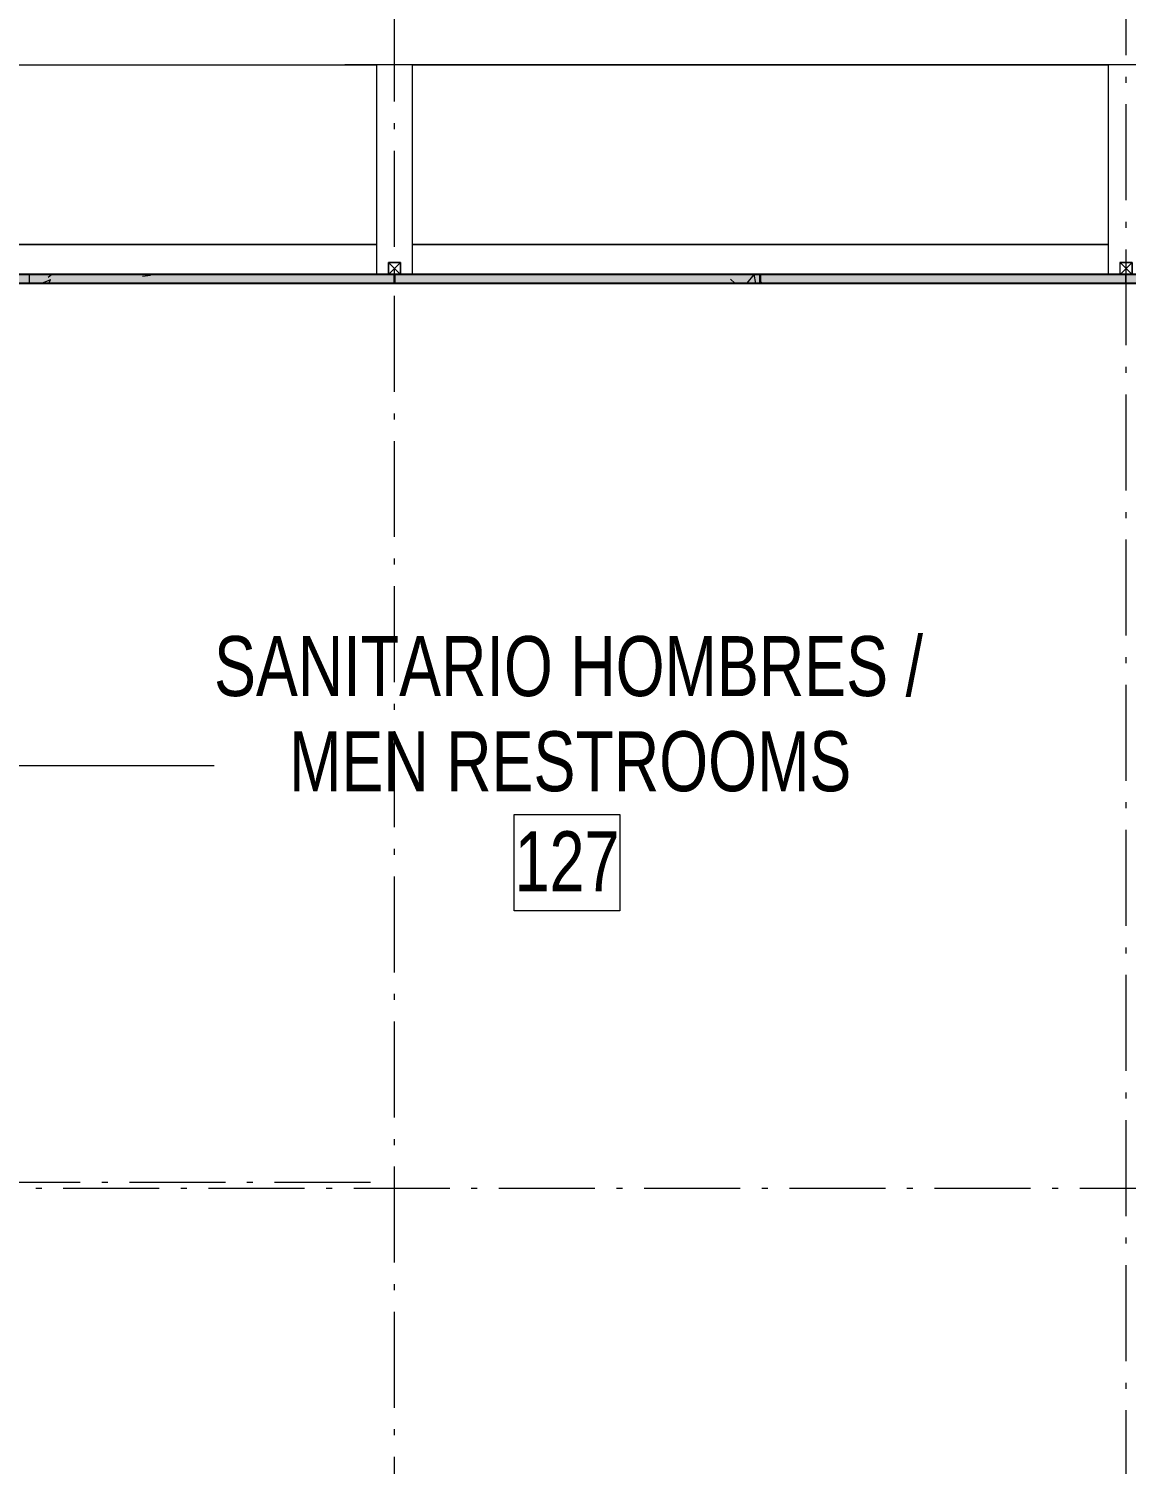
# Model space of a CAD drawing. Header units: metres. Extents: x -55 to 260, y -121 to 64.
# Drawn here: x 91.44 to 109.73, y -4.6 to 19.34 of the extents above; entities that cross this region are included whole.
import ezdxf

# ---------------------------------------------------------------- set-up
doc = ezdxf.new("R2010")
doc.units = ezdxf.units.M
doc.linetypes.add('01_Grid', pattern=[2.32, 1.6, -0.36, 0, -0.36])
for name, color, linetype, lineweight in [('0-1', 7, 'Continuous', 5), ('03EJES-1', 1, '01_Grid', 5), ('06MUR-1', 253, 'Continuous', 5), ('06MUR-2', 53, 'Continuous', 25), ('06MUREXT-1', 9, 'Continuous', 15), ('17EQAGUA-1', 253, 'Continuous', 5), ('32NOMZON', 2, 'Continuous', 5), ('46BANQ-1', 253, 'Continuous', 5), ('70LINEA-1', 254, 'Continuous', 5), ('70LINEA-2', 1, 'Continuous', 5), ('70LINEA_0_25-1', 9, 'Continuous', 15)]:
    doc.layers.add(name, color=color, linetype=linetype, lineweight=lineweight)
doc.styles.add('Arial_1', font='arial.ttf', dxfattribs={"width": 0.75, "height": 1})
pattern_1 = [(50, (0, 0), (2.914806, -0.25534), [0.3048, -3.353]), (355, (0, 0), (-0.5639, 3.05678), [0.24384, -2.682]), (100.451, (0.243, -0.0213), (2.35075, 2.801895), [0.25904, -2.849]), (46.184, (0, 0.8128), (4.336665, -0.672795), [0.4572, -5.029]), (96.636, (0.3614, 0.7567), (3.798, 3.95842), [0.38856, -4.274]), (351.184, (0, 0.813), (3.79858, 3.95859), [0.36576, -4.023]), (21, (0.4064, 0.6096), (2.425556, -1.63645), [0.3048, -3.353]), (326, (0.4064, 0.6096), (0.98876, 2.946903), [0.24384, -2.682]), (71.451, (0.6086, 0.4733), (3.414398, 1.310927), [0.25904, -2.849]), (37.5, (0, 0), (0.049559, 1.352701), [0.13411, -2.516, 0.13411, -2.589, -2.692]), (37.5, (0, 0), (0.049559, 1.352701), [-5.373, 0.13411, -2.558]), (7.5, (0, 0), (1.06888, 1.603233), [0.13411, -1.418, 0.13411, -2.455, -1.026]), (7.5, (0, 0), (1.06888, 1.603233), [-4.141, 0.13411, -0.89205]), (327.5, (-0.9063, 0), (2.1693145, -0.091976), [0.13411, -0.88189, 0.13411, -3.036, -4.206]), (327.5, (-0.9063, 0), (2.1693145, -0.091976), [-4.186, 0.13411, -4.072]), (317.5, (-1.313, 0), (2.370307, 0.40642), [0.13411, -1.187, 0.13411, -1.971, -2.987]), (317.5, (-1.313, 0), (2.370307, 0.40642), [-3.426, 0.13411, -2.853])]

# ---------------------------------------------------------------- blocks, each defined once
blk = doc.blocks.new('Downspout - Square - Downspout - Square 8_x8_-V34-A1 _ A700')
at = {"layer": '17EQAGUA-1'}
for p, q in [((0.102, 0.203), (-0.102, 0.203)), ((-0.102, 0.203), (-0.102, 0)), ((-0.102, 0), (0.102, 0)), ((-0.099, 0.2), (0.099, 0.2)), ((-0.099, 0.003), (-0.099, 0.2)), ((0.099, 0.2), (-0.099, 0.003)), ((-0.099, 0.2), (0.099, 0.003)), ((0.099, 0.003), (-0.099, 0.003)), ((0.099, 0.2), (0.099, 0.003)), ((0.102, 0), (0.102, 0.203))]:
    blk.add_line(p, q, dxfattribs=at)
blk = doc.blocks.new('22011_AR_rvt-1-A1 _ A700')
at = {"layer": '06MUR-1'}
h = blk.add_hatch(dxfattribs=at)
h.set_pattern_fill('FP_1', color=256, style=0, pattern_type=2)
h.set_pattern_definition(pattern_1)
h.paths.add_polyline_path([(177.18, 15.099), (177.18, 15.239), (125.606, 15.239), (125.606, 15.099), (176.822, 15.099)])
h.paths.add_polyline_path([(122.9, 15.099), (124.33, 15.099), (124.33, 15.239), (58.55, 15.239), (58.55, 15.099), (121.359, 15.099)])
h.paths.add_polyline_path([(56.652, 15.099), (57.274, 15.099), (57.274, 15.239), (5.7, 15.239), (5.7, 15.099), (55.112, 15.099)])
at = {"layer": '70LINEA-2'}
h = blk.add_hatch(dxfattribs=at)
h.set_pattern_fill('FP_1', color=256, style=0, pattern_type=2)
h.set_pattern_definition(pattern_1)
h.paths.add_polyline_path([(97.514, 15.099), (97.53, 15.115), (97.53, 15.224), (97.514, 15.239), (91.462, 15.239), (91.446, 15.224), (91.446, 15.115), (91.462, 15.099), (96.709, 15.099)])
h = blk.add_hatch(dxfattribs=at)
h.set_pattern_fill('FP_1', color=256, style=0, pattern_type=2)
h.set_pattern_definition(pattern_1)
h.paths.add_polyline_path([(103.61, 15.099), (103.626, 15.115), (103.626, 15.224), (103.61, 15.239), (97.558, 15.239), (97.542, 15.224), (97.542, 15.115), (97.558, 15.099), (102.871, 15.099)])
h = blk.add_hatch(dxfattribs=at)
h.set_pattern_fill('FP_1', color=256, style=0, pattern_type=2)
h.set_pattern_definition(pattern_1)
h.paths.add_polyline_path([(109.706, 15.099), (109.722, 15.115), (109.722, 15.224), (109.706, 15.239), (103.654, 15.239), (103.638, 15.224), (103.638, 15.115), (103.654, 15.099), (109.034, 15.099)])
at = {"layer": '06MUR-2'}
for p, q in [((124.33, 15.239), (58.55, 15.239)), ((58.55, 15.099), (124.33, 15.099))]:
    blk.add_line(p, q, dxfattribs=at)
at = {"layer": '06MUREXT-1'}
for p, q in [((58.549, 15.098), (124.331, 15.098)), ((97.434, 15.24), (85.446, 15.24)), ((109.626, 15.24), (97.638, 15.24))]:
    blk.add_line(p, q, dxfattribs=at)
at = {"layer": '46BANQ-1'}
for p, q in [((85.644, 18.74), (97.236, 18.74)), ((97.236, 18.74), (97.236, 15.74)), ((97.836, 18.74), (109.428, 18.74)), ((97.836, 15.74), (97.836, 18.74)), ((109.428, 18.74), (109.428, 15.74)), ((85.644, 15.74), (97.236, 15.74)), ((97.236, 15.74), (85.644, 15.74)), ((97.236, 15.74), (97.236, 15.24)), ((97.836, 15.74), (109.428, 15.74)), ((97.836, 15.24), (97.836, 15.74)), ((109.428, 15.74), (97.836, 15.74)), ((109.428, 15.74), (109.428, 15.24))]:
    blk.add_line(p, q, dxfattribs=at)
at = {"layer": '70LINEA-1'}
blk.add_line((124.041, 18.74), (96.709, 18.74), dxfattribs=at)
at = {"layer": '70LINEA_0_25-1'}
for p, q in [((91.462, 15.239), (91.446, 15.224)), ((91.446, 15.224), (91.446, 15.115)), ((91.446, 15.115), (91.462, 15.099)), ((97.434, 15.24), (91.462, 15.24)), ((91.462, 15.24), (91.462, 15.239)), ((97.514, 15.239), (91.462, 15.239)), ((91.462, 15.239), (97.514, 15.239)), ((91.462, 15.099), (97.514, 15.099)), ((97.514, 15.099), (91.462, 15.099)), ((91.462, 15.099), (91.462, 15.098)), ((91.462, 15.098), (97.514, 15.098)), ((97.514, 15.239), (97.514, 15.24)), ((97.53, 15.224), (97.514, 15.239)), ((97.514, 15.099), (97.53, 15.115)), ((97.514, 15.098), (97.514, 15.099)), ((97.53, 15.115), (97.53, 15.224)), ((97.558, 15.239), (97.542, 15.224)), ((97.542, 15.224), (97.542, 15.115)), ((97.542, 15.115), (97.558, 15.099)), ((97.558, 15.24), (97.558, 15.239)), ((103.61, 15.239), (97.558, 15.239)), ((97.558, 15.239), (103.61, 15.239)), ((97.558, 15.099), (103.61, 15.099)), ((103.61, 15.099), (97.558, 15.099)), ((97.558, 15.099), (97.558, 15.098)), ((97.558, 15.098), (103.61, 15.098)), ((103.61, 15.24), (97.638, 15.24)), ((103.61, 15.239), (103.61, 15.24)), ((103.626, 15.224), (103.61, 15.239)), ((103.61, 15.099), (103.626, 15.115)), ((103.61, 15.098), (103.61, 15.099)), ((103.626, 15.115), (103.626, 15.224)), ((103.654, 15.239), (103.638, 15.224)), ((103.638, 15.224), (103.638, 15.115)), ((103.638, 15.115), (103.654, 15.099)), ((109.626, 15.24), (103.654, 15.24)), ((103.654, 15.24), (103.654, 15.239)), ((109.706, 15.239), (103.654, 15.239)), ((103.654, 15.239), (109.706, 15.239)), ((103.654, 15.099), (109.706, 15.099)), ((109.706, 15.099), (103.654, 15.099)), ((103.654, 15.099), (103.654, 15.098)), ((103.654, 15.098), (109.706, 15.098)), ((109.706, 15.239), (109.706, 15.24)), ((109.722, 15.224), (109.706, 15.239)), ((109.706, 15.099), (109.722, 15.115)), ((109.706, 15.098), (109.706, 15.099)), ((109.722, 15.115), (109.722, 15.224))]:
    blk.add_line(p, q, dxfattribs=at)
at = {"layer": '17EQAGUA-1'}
for p in [(97.536, 15.24), (109.728, 15.24)]:
    blk.add_blockref('Downspout - Square - Downspout - Square 8_x8_-V34-A1 _ A700', p, dxfattribs=at)
blk = doc.blocks.new('Downspout - Square - Downspout - Square 8_x8_-V436-A1 _ A700')
at = {"layer": '17EQAGUA-1'}
for p, q in [((0.102, 0.203), (-0.102, 0.203)), ((-0.102, 0.203), (-0.102, 0)), ((-0.102, 0), (0.102, 0)), ((-0.099, 0.2), (0.099, 0.2)), ((-0.099, 0.003), (-0.099, 0.2)), ((0.099, 0.2), (-0.099, 0.003)), ((-0.099, 0.2), (0.099, 0.003)), ((0.099, 0.003), (-0.099, 0.003)), ((0.099, 0.2), (0.099, 0.003)), ((0.102, 0), (0.102, 0.203))]:
    blk.add_line(p, q, dxfattribs=at)
blk = doc.blocks.new('Downspout - Square - Downspout - Square 8_x8_-V437-A1 _ A700')
at = {"layer": '17EQAGUA-1'}
for p, q in [((0.102, 0.203), (-0.102, 0.203)), ((-0.102, 0.203), (-0.102, 0)), ((-0.102, 0), (0.102, 0)), ((-0.099, 0.2), (0.099, 0.2)), ((-0.099, 0.003), (-0.099, 0.2)), ((0.099, 0.2), (-0.099, 0.003)), ((-0.099, 0.2), (0.099, 0.003)), ((0.099, 0.003), (-0.099, 0.003)), ((0.099, 0.2), (0.099, 0.003)), ((0.102, 0), (0.102, 0.203))]:
    blk.add_line(p, q, dxfattribs=at)
blk = doc.blocks.new('22011_AR_rvt-2-A1 _ A700')
at = {"layer": '06MUR-1'}
h = blk.add_hatch(dxfattribs=at)
h.set_pattern_fill('FP_1', color=256, style=0, pattern_type=2)
h.set_pattern_definition(pattern_1)
h.paths.add_polyline_path([(177.18, 15.099), (177.18, 15.239), (125.606, 15.239), (125.606, 15.099), (176.822, 15.099)])
h.paths.add_polyline_path([(122.9, 15.099), (124.33, 15.099), (124.33, 15.239), (58.55, 15.239), (58.55, 15.099), (121.359, 15.099)])
h.paths.add_polyline_path([(56.652, 15.099), (57.274, 15.099), (57.274, 15.239), (5.7, 15.239), (5.7, 15.099), (55.112, 15.099)])
at = {"layer": '70LINEA-2'}
h = blk.add_hatch(dxfattribs=at)
h.set_pattern_fill('FP_1', color=256, style=0, pattern_type=2)
h.set_pattern_definition(pattern_1)
h.paths.add_polyline_path([(97.514, 15.099), (97.53, 15.115), (97.53, 15.224), (97.514, 15.239), (91.462, 15.239), (91.446, 15.224), (91.446, 15.115), (91.462, 15.099), (96.709, 15.099)])
h = blk.add_hatch(dxfattribs=at)
h.set_pattern_fill('FP_1', color=256, style=0, pattern_type=2)
h.set_pattern_definition(pattern_1)
h.paths.add_polyline_path([(103.61, 15.099), (103.626, 15.115), (103.626, 15.224), (103.61, 15.239), (97.558, 15.239), (97.542, 15.224), (97.542, 15.115), (97.558, 15.099), (102.871, 15.099)])
h = blk.add_hatch(dxfattribs=at)
h.set_pattern_fill('FP_1', color=256, style=0, pattern_type=2)
h.set_pattern_definition(pattern_1)
h.paths.add_polyline_path([(109.706, 15.099), (109.722, 15.115), (109.722, 15.224), (109.706, 15.239), (103.654, 15.239), (103.638, 15.224), (103.638, 15.115), (103.654, 15.099), (109.034, 15.099)])
at = {"layer": '06MUR-2'}
for p, q in [((124.33, 15.239), (58.55, 15.239)), ((58.55, 15.099), (124.33, 15.099))]:
    blk.add_line(p, q, dxfattribs=at)
at = {"layer": '06MUREXT-1'}
for p, q in [((58.549, 15.098), (124.331, 15.098)), ((97.434, 15.24), (85.446, 15.24)), ((109.626, 15.24), (97.638, 15.24))]:
    blk.add_line(p, q, dxfattribs=at)
at = {"layer": '46BANQ-1'}
for p, q in [((85.644, 18.74), (97.236, 18.74)), ((97.236, 18.74), (97.236, 15.74)), ((97.836, 18.74), (109.428, 18.74)), ((97.836, 15.74), (97.836, 18.74)), ((109.428, 18.74), (109.428, 15.74)), ((85.644, 15.74), (97.236, 15.74)), ((97.236, 15.74), (85.644, 15.74)), ((97.236, 15.74), (97.236, 15.24)), ((97.836, 15.74), (109.428, 15.74)), ((97.836, 15.24), (97.836, 15.74)), ((109.428, 15.74), (97.836, 15.74)), ((109.428, 15.74), (109.428, 15.24))]:
    blk.add_line(p, q, dxfattribs=at)
at = {"layer": '70LINEA-1'}
blk.add_line((124.041, 18.74), (96.709, 18.74), dxfattribs=at)
at = {"layer": '70LINEA_0_25-1'}
for p, q in [((91.462, 15.239), (91.446, 15.224)), ((91.446, 15.224), (91.446, 15.115)), ((91.446, 15.115), (91.462, 15.099)), ((97.434, 15.24), (91.462, 15.24)), ((91.462, 15.24), (91.462, 15.239)), ((97.514, 15.239), (91.462, 15.239)), ((91.462, 15.239), (97.514, 15.239)), ((91.462, 15.099), (97.514, 15.099)), ((97.514, 15.099), (91.462, 15.099)), ((91.462, 15.099), (91.462, 15.098)), ((91.462, 15.098), (97.514, 15.098)), ((97.514, 15.239), (97.514, 15.24)), ((97.53, 15.224), (97.514, 15.239)), ((97.514, 15.099), (97.53, 15.115)), ((97.514, 15.098), (97.514, 15.099)), ((97.53, 15.115), (97.53, 15.224)), ((97.558, 15.239), (97.542, 15.224)), ((97.542, 15.224), (97.542, 15.115)), ((97.542, 15.115), (97.558, 15.099)), ((97.558, 15.24), (97.558, 15.239)), ((103.61, 15.239), (97.558, 15.239)), ((97.558, 15.239), (103.61, 15.239)), ((97.558, 15.099), (103.61, 15.099)), ((103.61, 15.099), (97.558, 15.099)), ((97.558, 15.099), (97.558, 15.098)), ((97.558, 15.098), (103.61, 15.098)), ((103.61, 15.24), (97.638, 15.24)), ((103.61, 15.239), (103.61, 15.24)), ((103.626, 15.224), (103.61, 15.239)), ((103.61, 15.099), (103.626, 15.115)), ((103.61, 15.098), (103.61, 15.099)), ((103.626, 15.115), (103.626, 15.224)), ((103.654, 15.239), (103.638, 15.224)), ((103.638, 15.224), (103.638, 15.115)), ((103.638, 15.115), (103.654, 15.099)), ((109.626, 15.24), (103.654, 15.24)), ((103.654, 15.24), (103.654, 15.239)), ((109.706, 15.239), (103.654, 15.239)), ((103.654, 15.239), (109.706, 15.239)), ((103.654, 15.099), (109.706, 15.099)), ((109.706, 15.099), (103.654, 15.099)), ((103.654, 15.099), (103.654, 15.098)), ((103.654, 15.098), (109.706, 15.098)), ((109.706, 15.239), (109.706, 15.24)), ((109.722, 15.224), (109.706, 15.239)), ((109.706, 15.099), (109.722, 15.115)), ((109.706, 15.098), (109.706, 15.099)), ((109.722, 15.115), (109.722, 15.224))]:
    blk.add_line(p, q, dxfattribs=at)
at = {"layer": '17EQAGUA-1'}
for name, p in [('Downspout - Square - Downspout - Square 8_x8_-V436-A1 _ A700', (97.536, 15.24)), ('Downspout - Square - Downspout - Square 8_x8_-V437-A1 _ A700', (109.728, 15.24))]:
    blk.add_blockref(name, p, dxfattribs=at)

msp = doc.modelspace()

# ---------------------------------------------------------------- linework, layer by layer
at = {"layer": '03EJES-1'}
for p, q in [((97.536, -117.396), (97.536, 60.317)), ((109.728, -60.96), (109.728, 60.317)), ((255.455, 15.241), (-51.405, 15.241)), ((97.137, 0.102), (-40.571, 0.102)), ((195.256, -0.001), (-51.405, -0.001))]:
    msp.add_line(p, q, dxfattribs=at)
at = {"layer": '32NOMZON'}
msp.add_line((90.348, 7.055), (94.528, 7.055), dxfattribs=at)
at = {"layer": '32NOMZON', "flags": 128}
msp.add_lwpolyline([(99.53, 6.234), (101.292, 6.234), (101.292, 4.63), (99.53, 4.63)], close=True, dxfattribs=at)

# ---------------------------------------------------------------- block references
at = {"layer": '0-1'}
for name in ['22011_AR_rvt-2-A1 _ A700', '22011_AR_rvt-1-A1 _ A700']:
    msp.add_blockref(name, (0, 0), dxfattribs=at)

# ---------------------------------------------------------------- texts
at = {"layer": '32NOMZON', "char_height": 1, "attachment_point": 1, "style": 'Arial_1'}
for s, insert, width in [('SANITARIO HOMBRES /', (94.528, 9.211), 14.31012), ('MEN RESTROOMS', (95.778, 7.624), 11.30379), ('127', (99.538, 5.956), 2.0924)]:
    msp.add_mtext(s, dxfattribs=dict(at, insert=insert, width=width))

doc.saveas('drawing.dxf')
